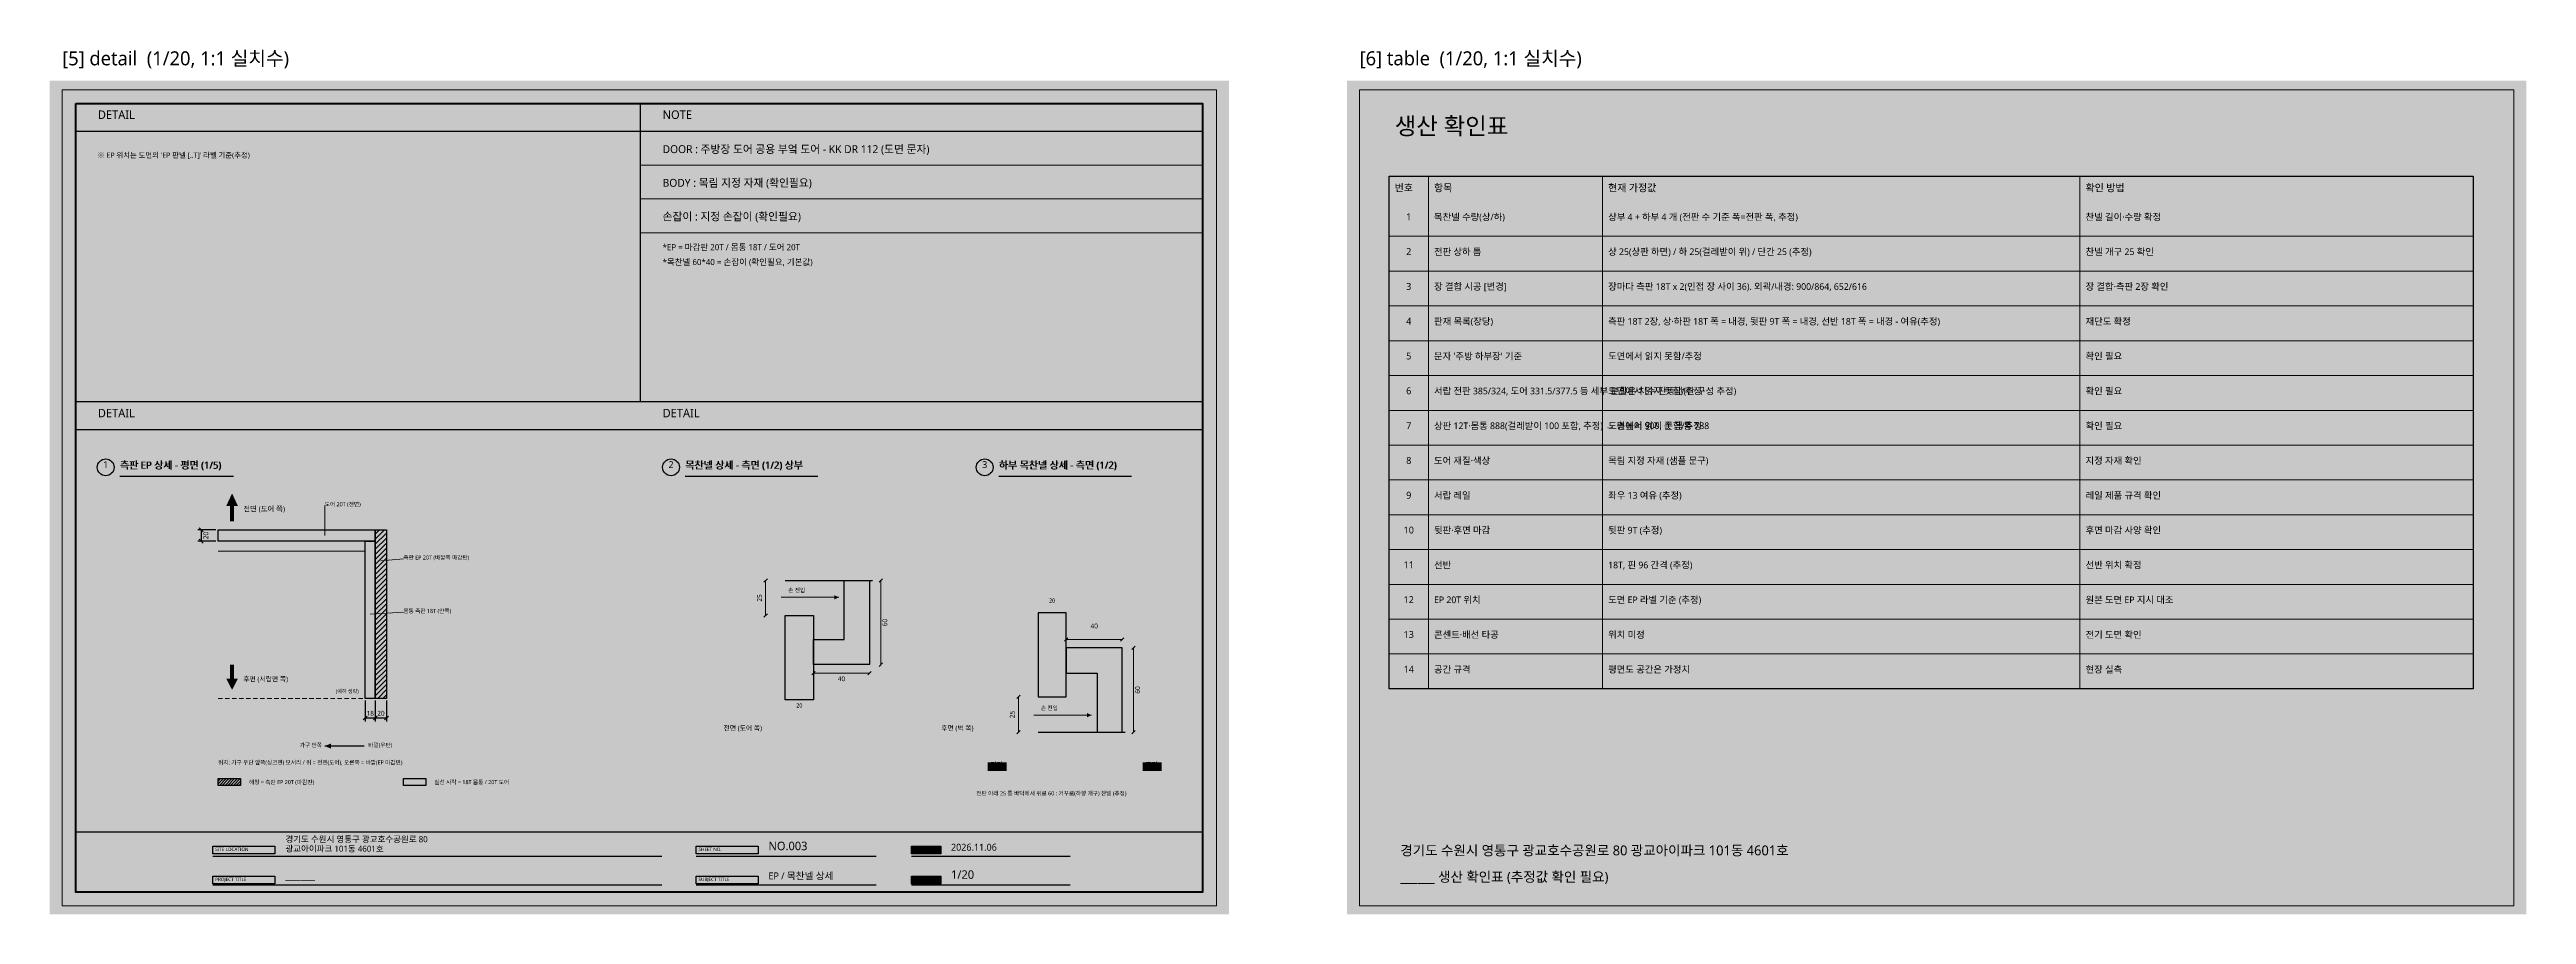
# Model space of a CAD drawing. Header units: millimetres. Extents: x 0 to 56910, y 0 to 7704.
# Drawn here: x 39270 to 56910, y 0 to 6163 of the extents above; entities that cross this region are included whole.
import ezdxf
from ezdxf.enums import TextEntityAlignment as Align

# ---------------------------------------------------------------- set-up
doc = ezdxf.new("R2010")
doc.units = ezdxf.units.MM
doc.header["$LTSCALE"] = 25
doc.layers.add('BG', color=7, linetype='Continuous', lineweight=0)
for name, color, linetype, lineweight, true_color in [('DIM', 7, 'Continuous', 13, 0x969696), ('FRAME', 7, 'Continuous', 100, 0x000000), ('NOTE_BLUE', 7, 'Continuous', 9, 0x0000ff), ('NOTE_RED', 7, 'Continuous', 25, 0xde0038), ('OUTLINE', 7, 'Continuous', 25, 0x000000), ('TEXT', 7, 'Continuous', 13, 0x000000), ('THIN', 7, 'Continuous', 5, 0x6e6e6e)]:
    doc.layers.add(name, color=color, linetype=linetype, lineweight=lineweight, true_color=true_color)
doc.layers.add('SHEET_FRAME_INFO', color=8, linetype='Continuous')
doc.styles.add('MALGUN', font='malgun.ttf')
doc.dimstyles.new('KAB', dxfattribs={"dimscale": 25, "dimtxt": 1.73, "dimasz": 0, "dimexe": 1.2, "dimexo": 0.8, "dimgap": 0.8, "dimtad": 1, "dimdec": 0, "dimtxsty": 'MALGUN', "dimtsz": 0.7, "dimcen": 2.5, "dimclrd": 256, "dimclre": 256, "dimclrt": 256, "dimazin": 3, "dimtfac": 1, "dimtmove": 0, "dimatfit": 3})

# ---------------------------------------------------------------- blocks, each defined once
blk = doc.blocks.new('FRAME_SHEET5')
at = {"layer": 'FRAME', "true_color": 0x555555}
h = blk.add_hatch(color=7, dxfattribs=at)
h.dxf.hatch_style = 1
h.paths.add_polyline_path([(1164, 486), (1604, 486), (1604, 432), (1164, 432)])
h = blk.add_hatch(color=7, dxfattribs=at)
h.dxf.hatch_style = 1
h.paths.add_polyline_path([(4606, 486), (5046, 486), (5046, 432), (4606, 432)])
h = blk.add_hatch(color=7, dxfattribs=at)
h.dxf.hatch_style = 1
h.paths.add_polyline_path([(6138, 486), (6348, 486), (6348, 432), (6138, 432)])
h = blk.add_hatch(color=7, dxfattribs=at)
h.dxf.hatch_style = 1
h.paths.add_polyline_path([(1164, 272), (1604, 272), (1604, 218), (1164, 218)])
h = blk.add_hatch(color=7, dxfattribs=at)
h.dxf.hatch_style = 1
h.paths.add_polyline_path([(4606, 272), (5046, 272), (5046, 218), (4606, 218)])
h = blk.add_hatch(color=7, dxfattribs=at)
h.dxf.hatch_style = 1
h.paths.add_polyline_path([(6138, 272), (6348, 272), (6348, 218), (6138, 218)])
at = {"layer": 'FRAME', "lineweight": 25, "true_color": 0x000000}
for p, q in [((4206, 5768), (4206, 3654)), ((188, 5580), (8212, 5580)), ((188, 3654), (8212, 3654)), ((188, 3456), (8212, 3456)), ((188, 590), (8212, 590))]:
    blk.add_line(p, q, dxfattribs=at)
at = {"layer": 'FRAME', "lineweight": 13, "true_color": 0x000000}
for p, q in [((4206, 5338), (8212, 5338)), ((4206, 5098), (8212, 5098)), ((4206, 4856), (8212, 4856))]:
    blk.add_line(p, q, dxfattribs=at)
blk.add_lwpolyline([(90, 5876), (8310, 5876), (8310, 62), (90, 62)], close=True, dxfattribs=at)
at = {"layer": 'FRAME', "lineweight": 100, "true_color": 0x000000}
blk.add_lwpolyline([(188, 5778), (8212, 5778), (8212, 160), (188, 160)], close=True, dxfattribs=at)
at = {"layer": 'OUTLINE', "lineweight": 25, "true_color": 0x000000}
for p, q in [((1164, 416), (4360, 416)), ((4606, 416), (5886, 416)), ((6138, 416), (7268, 416)), ((1164, 212), (4360, 212)), ((4606, 212), (5886, 212)), ((6138, 212), (7268, 212))]:
    blk.add_line(p, q, dxfattribs=at)
for points in [[(1164, 486), (1604, 486), (1604, 432), (1164, 432)], [(4606, 486), (5046, 486), (5046, 432), (4606, 432)], [(6138, 486), (6348, 486), (6348, 432), (6138, 432)], [(1164, 272), (1604, 272), (1604, 218), (1164, 218)], [(4606, 272), (5046, 272), (5046, 218), (4606, 218)], [(6138, 272), (6348, 272), (6348, 218), (6138, 218)]]:
    blk.add_lwpolyline(points, close=True, dxfattribs=at)
at = {"layer": 'TEXT', "true_color": 0x000000, "style": 'MALGUN'}
for s, height, p in [('DETAIL', 60.5, (344, 5650)), ('NOTE', 60.5, (4366, 5650)), ('DETAIL', 60.5, (344, 3524)), ('DETAIL', 60.5, (4366, 3524)), ('경기도 수원시 영통구 광교호수공원로 80', 43.2, (1680, 502)), ('광교아이파크 101동 4601호', 43.2, (1680, 434)), ('NO.003', 60.5, (5120, 440)), ('2026.11.06', 49, (6420, 440)), ('______', 60.5, (1680, 236)), ('EP / 목찬넬 상세', 48.96, (5120, 236)), ('1/20', 60.5, (6420, 236))]:
    blk.add_text(s, height=height, dxfattribs=at).set_placement(p, align=Align.BOTTOM_LEFT)
at = {"layer": 'TEXT', "true_color": 0xffffff, "style": 'MALGUN'}
for s, height, p in [('SITE LOCATION', 24.48, (1180, 445)), ('SHEET NO.', 24.5, (4622, 445)), ('DATE', 24.5, (6154, 445)), ('PROJECT TITLE', 24.48, (1180, 231)), ('SUBJECT TITLE', 24.48, (4622, 231)), ('SCALE', 24.5, (6154, 231))]:
    blk.add_text(s, height=height, dxfattribs=at).set_placement(p, align=Align.BOTTOM_LEFT)
blk = doc.blocks.new('NOTE_S5')
at = {"layer": 'NOTE_BLUE', "true_color": 0x0000ff, "style": 'MALGUN'}
blk.add_text('*EP = 마감판 20T / 몸통 18T / 도어 20T', height=43.2, dxfattribs=at).set_placement((4366, 4720), align=Align.BOTTOM_LEFT)
at = {"layer": 'NOTE_RED', "true_color": 0xde0038, "style": 'MALGUN'}
for s, height, p in [("※ EP 위치는 도면의 'EP 판넬 [..T]' 라벨 기준(추정)", 37.44, (340, 5380)), ('손잡이 : 지정 손잡이 (확인필요)', 56.16, (4366, 4928)), ('*목찬넬 60*40 = 손잡이 (확인필요, 기본값)', 43.2, (4366, 4614))]:
    blk.add_text(s, height=height, dxfattribs=at).set_placement(p, align=Align.BOTTOM_LEFT)
at = {"layer": 'TEXT', "true_color": 0x000000, "style": 'MALGUN'}
for s, p in [('DOOR : 주방장 도어 공용 부엌 도어 - KK DR 112 (도면 문자)', (4366, 5408)), ('BODY : 목림 지정 자재 (확인필요)', (4366, 5168))]:
    blk.add_text(s, height=56.16, dxfattribs=at).set_placement(p, align=Align.BOTTOM_LEFT)
blk = doc.blocks.new('DETAIL_CHANNEL_S5')
at = {"layer": 'OUTLINE', "true_color": 0x0000ff}
h = blk.add_hatch(color=7, dxfattribs=at)
h.dxf.hatch_style = 1
h.paths.add_polyline_path([(5620, 2260), (5588, 2276), (5588, 2244)])
at = {"layer": 'OUTLINE', "true_color": 0xe1e1e1}
h = blk.add_hatch(color=7, dxfattribs=at)
h.dxf.hatch_style = 1
h.paths.add_polyline_path([(4780, 1343.2), (5117.5625, 1343.2), (5117.5625, 1283.2), (4780, 1283.2)])
h = blk.add_hatch(color=7, dxfattribs=at)
h.dxf.hatch_style = 1
h.paths.add_polyline_path([(6330.4375, 1343.2), (6620, 1343.2), (6620, 1283.2), (6330.4375, 1283.2)])
at = {"layer": 'FRAME', "lineweight": 25, "true_color": 0x000000}
blk.add_line((4526, 3124), (5470.4375, 3124), dxfattribs=at)
at = {"layer": 'NOTE_BLUE', "lineweight": 9, "true_color": 0x0000ff}
for p, q in [((5088, 2368), (5112, 2392)), ((5100, 2380), (5100, 2130)), ((5908, 2368), (5932, 2392)), ((5920, 2380), (5920, 1780)), ((5088, 2118), (5112, 2142)), ((5210, 2260), (5620, 2260)), ((5908, 1768), (5932, 1792)), ((5428, 1708), (5452, 1732)), ((5440, 1720), (5840, 1720)), ((5828, 1708), (5852, 1732))]:
    blk.add_line(p, q, dxfattribs=at)
at = {"layer": 'OUTLINE', "lineweight": 25, "true_color": 0x000000}
blk.add_line((5240, 2380), (5860, 2380), dxfattribs=at)
for points in [[(5660, 2380), (5840, 2380), (5840, 1780), (5440, 1780), (5440, 1960), (5660, 1960)], [(5240, 2130), (5440, 2130), (5440, 1530), (5240, 1530)]]:
    blk.add_lwpolyline(points, close=True, dxfattribs=at)
blk.add_circle((4426, 3186), 60, dxfattribs=at)
at = {"layer": 'NOTE_BLUE', "true_color": 0x0000ff, "style": 'MALGUN'}
blk.add_text('손 진입', height=28.8, dxfattribs=at).set_placement((5260, 2288), align=Align.BOTTOM_LEFT)
for s, p in [('25', (5084, 2255)), ('60', (5976, 2080))]:
    blk.add_text(s, height=34.56, rotation=90, dxfattribs=at).set_placement(p, align=Align.BOTTOM_CENTER)
for s, height, p in [('40', 34.56, (5640, 1652)), ('20', 28.8, (5340, 1466))]:
    blk.add_text(s, height=height, dxfattribs=at).set_placement(p, align=Align.BOTTOM_CENTER)
at = {"layer": 'TEXT', "true_color": 0x000000, "style": 'MALGUN'}
blk.add_text('2', height=48.96, dxfattribs=at).set_placement((4426, 3166), align=Align.BOTTOM_CENTER)
for s, height, p in [('목찬넬 상세 - 측면 (1/2) 상부', 51.84, (4526, 3160)), ('목찬넬 상세 - 측면 (1/2) 상부', 51.84, (4530, 3160)), ('전면 (도어 쪽)', 34.56, (4800, 1300)), ('후면 (벽 쪽)', 34.56, (6350.4375, 1300))]:
    blk.add_text(s, height=height, dxfattribs=at).set_placement(p, align=Align.BOTTOM_LEFT)
blk = doc.blocks.new('DETAIL_CHANNEL_BOTTOM_S5')
at = {"layer": 'OUTLINE', "true_color": 0x0000ff}
h = blk.add_hatch(color=7, dxfattribs=at)
h.dxf.hatch_style = 1
h.paths.add_polyline_path([(7420, 1420), (7388, 1436), (7388, 1404)])
at = {"layer": 'OUTLINE', "true_color": 0xe1e1e1}
h = blk.add_hatch(color=7, dxfattribs=at)
h.dxf.hatch_style = 1
h.paths.add_polyline_path([(6680, 1083.2), (6816, 1083.2), (6816, 1023.2), (6680, 1023.2)])
h = blk.add_hatch(color=7, dxfattribs=at)
h.dxf.hatch_style = 1
h.paths.add_polyline_path([(7784, 1083.2), (7920, 1083.2), (7920, 1023.2), (7784, 1023.2)])
at = {"layer": 'FRAME', "lineweight": 25, "true_color": 0x000000}
blk.add_line((6760, 3124), (7704.4, 3124), dxfattribs=at)
at = {"layer": 'NOTE_BLUE', "lineweight": 9, "true_color": 0x0000ff}
for p, q in [((7228, 1948), (7252, 1972)), ((7240, 1960), (7640, 1960)), ((7628, 1948), (7652, 1972)), ((7708, 1888), (7732, 1912)), ((7720, 1300), (7720, 1900)), ((6888, 1538), (6912, 1562)), ((6900, 1300), (6900, 1550)), ((7010, 1420), (7420, 1420)), ((6888, 1288), (6912, 1312)), ((7708, 1288), (7732, 1312))]:
    blk.add_line(p, q, dxfattribs=at)
at = {"layer": 'OUTLINE', "lineweight": 25, "true_color": 0x000000}
blk.add_line((7040, 1300), (7660, 1300), dxfattribs=at)
for points in [[(7040, 1550), (7240, 1550), (7240, 2150), (7040, 2150)], [(7460, 1300), (7640, 1300), (7640, 1900), (7240, 1900), (7240, 1720), (7460, 1720)]]:
    blk.add_lwpolyline(points, close=True, dxfattribs=at)
blk.add_circle((6660, 3186), 60, dxfattribs=at)
at = {"layer": 'NOTE_BLUE', "true_color": 0x0000ff, "style": 'MALGUN'}
for s, height, p in [('20', 28.8, (7140, 2214)), ('40', 34.56, (7440, 2028))]:
    blk.add_text(s, height=height, dxfattribs=at).set_placement(p, align=Align.BOTTOM_CENTER)
for s, p in [('60', (7776, 1600)), ('25', (6884, 1425))]:
    blk.add_text(s, height=34.56, rotation=90, dxfattribs=at).set_placement(p, align=Align.BOTTOM_CENTER)
for s, p in [('손 진입', (7060, 1448)), ('전판 아래 25 틈 바닥에서 위로 60 : 거꾸로(하향 개구) 찬넬 (추정)', (6600, 840))]:
    blk.add_text(s, height=28.8, dxfattribs=at).set_placement(p, align=Align.BOTTOM_LEFT)
at = {"layer": 'TEXT', "true_color": 0x000000, "style": 'MALGUN'}
blk.add_text('3', height=49, dxfattribs=at).set_placement((6660, 3166), align=Align.BOTTOM_CENTER)
for s, height, p in [('하부 목찬넬 상세 - 측면 (1/2)', 51.84, (6760, 3160)), ('하부 목찬넬 상세 - 측면 (1/2)', 51.84, (6764, 3160)), ('전면', 34.56, (6700, 1040)), ('후면', 34.56, (7804, 1040))]:
    blk.add_text(s, height=height, dxfattribs=at).set_placement(p, align=Align.BOTTOM_LEFT)
blk = doc.blocks.new('FRAME_SHEET6')
at = {"layer": 'FRAME', "true_color": 0x555555}
h = blk.add_hatch(color=7, dxfattribs=at)
h.dxf.hatch_style = 1
h.paths.add_polyline_path([(300, 5260), (8020, 5260), (8020, 5080), (300, 5080)])
at = {"layer": 'FRAME', "lineweight": 13, "true_color": 0x000000}
for p, q in [((580, 5260), (580, 1608)), ((1820, 5260), (1820, 1608)), ((5220, 5260), (5220, 1608)), ((300, 4832), (8020, 4832)), ((300, 4584), (8020, 4584)), ((300, 4336), (8020, 4336)), ((300, 4088), (8020, 4088)), ((300, 3840), (8020, 3840)), ((300, 3592), (8020, 3592)), ((300, 3344), (8020, 3344)), ((300, 3096), (8020, 3096)), ((300, 2848), (8020, 2848)), ((300, 2600), (8020, 2600)), ((300, 2352), (8020, 2352)), ((300, 2104), (8020, 2104)), ((300, 1856), (8020, 1856))]:
    blk.add_line(p, q, dxfattribs=at)
blk.add_lwpolyline([(90, 5876), (8310, 5876), (8310, 62), (90, 62)], close=True, dxfattribs=at)
at = {"layer": 'FRAME', "lineweight": 25, "true_color": 0x000000}
blk.add_lwpolyline([(300, 5260), (8020, 5260), (8020, 1608), (300, 1608)], close=True, dxfattribs=at)
at = {"layer": 'NOTE_BLUE', "true_color": 0x0000ff, "style": 'MALGUN'}
for s, height, p in [('찬넬 길이·수량 확정', 47.52, (5260, 4932)), ('찬넬 개구 25 확인', 47.52, (5260, 4684)), ('장 결합·측판 2장 확인', 47.52, (5260, 4436)), ('재단도 확정', 47.5, (5260, 4188)), ('확인 필요', 47.5, (5260, 3940)), ('확인 필요', 47.5, (5260, 3692)), ('확인 필요', 47.5, (5260, 3444)), ('지정 자재 확인', 47.5, (5260, 3196)), ('레일 제품 규격 확인', 47.52, (5260, 2948)), ('후면 마감 사양 확인', 47.52, (5260, 2700)), ('선반 위치 확정', 47.5, (5260, 2452)), ('원본 도면 EP 지시 대조', 47.52, (5260, 2204)), ('전기 도면 확인', 47.5, (5260, 1956)), ('현장 실측', 47.5, (5260, 1708))]:
    blk.add_text(s, height=height, dxfattribs=at).set_placement(p, align=Align.BOTTOM_LEFT)
at = {"layer": 'NOTE_RED', "true_color": 0xde0038, "style": 'MALGUN'}
for s, height, p in [('상부 4 + 하부 4 개 (전판 수 기준 폭=전판 폭, 추정)', 47.52, (1860, 4932)), ('상 25(상판 하면) / 하 25(걸레받이 위) / 단간 25 (추정)', 47.52, (1860, 4684)), ('장마다 측판 18T x 2(인접 장 사이 36). 외곽/내경: 900/864, 652/616', 47.52, (1860, 4436)), ('측판 18T 2장, 상·하판 18T 폭 = 내경, 뒷판 9T 폭 = 내경, 선반 18T 폭 = 내경 - 여유(추정)', 47.52, (1860, 4188)), ('도면에서 읽지 못함/추정', 47.52, (1860, 3940)), ('도면에서 읽지 못함/추정', 47.52, (1860, 3692)), ('도면에서 읽지 못함/추정', 47.52, (1860, 3444)), ('목림 지정 자재 (샘플 문구)', 47.52, (1860, 3196)), ('좌우 13 여유 (추정)', 47.52, (1860, 2948)), ('뒷판 9T (추정)', 47.5, (1860, 2700)), ('18T, 핀 96 간격 (추정)', 47.52, (1860, 2452)), ('도면 EP 라벨 기준 (추정)', 47.52, (1860, 2204)), ('위치 미정', 47.5, (1860, 1956)), ('평면도 공간은 가정치', 47.52, (1860, 1708))]:
    blk.add_text(s, height=height, dxfattribs=at).set_placement(p, align=Align.BOTTOM_LEFT)
at = {"layer": 'TEXT', "true_color": 0x000000, "style": 'MALGUN'}
for s, height, p in [('생산 확인표', 122.4, (340, 5520)), ('목찬넬 수량(상/하)', 47.52, (620, 4932)), ('전판 상하 틈', 47.5, (620, 4684)), ('장 결합 시공 [변경]', 47.52, (620, 4436)), ('판재 목록(장당)', 47.5, (620, 4188)), ("문자 '주방 하부장' 기준", 47.52, (620, 3940)), ('서랍 전판 385/324, 도어 331.5/377.5 등 세부 분할은 치수 판독만(칸 구성 추정)', 47.52, (620, 3692)), ('상판 12T·몸통 888(걸레받이 100 포함, 추정) → 총높이 900, 순 몸통 788', 47.52, (620, 3444)), ('도어 재질·색상', 47.5, (620, 3196)), ('서랍 레일', 47.5, (620, 2948)), ('뒷판·후면 마감', 47.5, (620, 2700)), ('선반', 47.5, (620, 2452)), ('EP 20T 위치', 47.5, (620, 2204)), ('콘센트·배선 타공', 47.5, (620, 1956)), ('공간 규격', 47.5, (620, 1708)), ('경기도 수원시 영통구 광교호수공원로 80 광교아이파크 101동 4601호', 70.56, (380, 400)), ('______ 생산 확인표 (추정값 확인 필요)', 70.56, (380, 212))]:
    blk.add_text(s, height=height, dxfattribs=at).set_placement(p, align=Align.BOTTOM_LEFT)
at = {"layer": 'TEXT', "true_color": 0xffffff, "style": 'MALGUN'}
for s, p in [('번호', (340, 5136)), ('항목', (620, 5136)), ('현재 가정값', (1860, 5136)), ('확인 방법', (5260, 5136))]:
    blk.add_text(s, height=51.8, dxfattribs=at).set_placement(p, align=Align.BOTTOM_LEFT)
at = {"layer": 'TEXT', "true_color": 0x000000, "style": 'MALGUN'}
for s, p in [('1', (440, 4932)), ('2', (440, 4684)), ('3', (440, 4436)), ('4', (440, 4188)), ('5', (440, 3940)), ('6', (440, 3692)), ('7', (440, 3444)), ('8', (440, 3196)), ('9', (440, 2948)), ('10', (440, 2700)), ('11', (440, 2452)), ('12', (440, 2204)), ('13', (440, 1956)), ('14', (440, 1708))]:
    blk.add_text(s, height=49, dxfattribs=at).set_placement(p, align=Align.BOTTOM_CENTER)
blk = doc.blocks.new('DETAIL_EP_S5')
at = {"layer": 'OUTLINE', "true_color": 0x000000}
h = blk.add_hatch(color=7, dxfattribs=at)
h.dxf.hatch_style = 1
h.paths.add_polyline_path([(1314, 2800), (1314, 2910), (1342, 2910), (1300, 3000), (1258, 2910), (1286, 2910), (1286, 2800)])
at = {"layer": 'OUTLINE', "true_color": 0xe1e1e1}
h = blk.add_hatch(color=7, dxfattribs=at)
h.dxf.hatch_style = 1
h.paths.add_polyline_path([(1360, 2906.8), (1722.4, 2906.8), (1722.4, 2841.8), (1360, 2841.8)])
at = {"layer": 'OUTLINE', "true_color": 0x000000}
h = blk.add_hatch(color=7, dxfattribs=at)
h.dxf.hatch_style = 1
h.paths.add_polyline_path([(1286, 1780), (1286, 1681), (1258, 1681), (1300, 1600), (1342, 1681), (1314, 1681), (1314, 1780)])
at = {"layer": 'OUTLINE', "true_color": 0xe1e1e1}
h = blk.add_hatch(color=7, dxfattribs=at)
h.dxf.hatch_style = 1
h.paths.add_polyline_path([(1360, 1693.2), (1745.6, 1693.2), (1745.6, 1633.2), (1360, 1633.2)])
at = {"layer": 'OUTLINE', "true_color": 0x000000}
h = blk.add_hatch(color=7, dxfattribs=at)
h.dxf.hatch_style = 1
h.paths.add_polyline_path([(1960, 1200), (2004, 1218), (2004, 1182)])
at = {"layer": 'THIN', "lineweight": 5, "true_color": 0xa5a5a5}
h = blk.add_hatch(dxfattribs=at)
h.set_pattern_fill('ANSI31', scale=8.0176)
h.paths.add_polyline_path([(2320, 2740), (2400, 2740), (2400, 1540), (2320, 1540)])
h = blk.add_hatch(dxfattribs=at)
h.set_pattern_fill('ANSI31', scale=4.4542)
h.paths.add_polyline_path([(1200, 968), (1360, 968), (1360, 920), (1200, 920)])
at = {"layer": 'FRAME', "lineweight": 25, "true_color": 0x000000}
blk.add_line((500, 3124), (1309, 3124), dxfattribs=at)
at = {"layer": 'NOTE_BLUE', "lineweight": 9, "true_color": 0x0000ff}
for p, q in [((1960, 2914), (1960, 2700)), ((2520, 2534), (2360, 2520)), ((2520, 2154), (2284, 2140))]:
    blk.add_line(p, q, dxfattribs=at)
at = {"layer": 'OUTLINE', "lineweight": 25, "true_color": 0x000000}
blk.add_line((2240, 1200), (1960, 1200), dxfattribs=at)
for points in [[(1200, 2740), (2320, 2740), (2320, 2660), (1200, 2660)], [(2248, 2660), (2320, 2660), (2320, 1540), (2248, 1540)], [(2320, 2740), (2400, 2740), (2400, 1540), (2320, 1540)], [(1200, 968), (1360, 968), (1360, 920), (1200, 920)], [(2520, 968), (2680, 968), (2680, 920), (2520, 920)]]:
    blk.add_lwpolyline(points, close=True, dxfattribs=at)
blk.add_circle((400, 3186), 60, dxfattribs=at)
at = {"layer": 'THIN', "lineweight": 5, "true_color": 0x6e6e6e}
for p, q in [((1200, 2588), (2248, 2588)), ((1200, 1540), (1232, 1540)), ((1250, 1540), (1282, 1540)), ((1300, 1540), (1332, 1540)), ((1350, 1540), (1382, 1540)), ((1400, 1540), (1432, 1540)), ((1450, 1540), (1482, 1540)), ((1500, 1540), (1532, 1540)), ((1550, 1540), (1582, 1540)), ((1600, 1540), (1632, 1540)), ((1650, 1540), (1682, 1540)), ((1700, 1540), (1732, 1540)), ((1750, 1540), (1782, 1540)), ((1800, 1540), (1832, 1540)), ((1850, 1540), (1882, 1540)), ((1900, 1540), (1932, 1540)), ((1950, 1540), (1982, 1540)), ((2000, 1540), (2032, 1540)), ((2050, 1540), (2082, 1540)), ((2100, 1540), (2132, 1540)), ((2150, 1540), (2182, 1540)), ((2200, 1540), (2232, 1540)), ((2250, 1540), (2282, 1540)), ((2300, 1540), (2332, 1540)), ((2350, 1540), (2382, 1540))]:
    blk.add_line(p, q, dxfattribs=at)
at = {"layer": 'NOTE_BLUE', "true_color": 0x0000ff, "style": 'MALGUN'}
for s, p in [('도어 20T (전면)', (1960, 2900)), ('측판 EP 20T (바깥쪽 마감판)', (2520, 2520)), ('몸통 측판 18T (안쪽)', (2520, 2140))]:
    blk.add_text(s, height=28.8, dxfattribs=at).set_placement(p, align=Align.BOTTOM_LEFT)
at = {"layer": 'TEXT', "true_color": 0x000000, "style": 'MALGUN'}
blk.add_text('1', height=49, dxfattribs=at).set_placement((400, 3166), align=Align.BOTTOM_CENTER)
for s, height, p in [('측판 EP 상세 - 평면 (1/5)', 51.84, (500, 3160)), ('측판 EP 상세 - 평면 (1/5)', 51.84, (504, 3160)), ('전면 (도어 쪽)', 37.44, (1380, 2860)), ('후면 (서랍면 쪽)', 34.56, (1380, 1650)), ('위치: 가구 우단 앞쪽(싱크면) 모서리 / 위 = 전면(도어), 오른쪽 = 바깥(EP 마감면)', 28.8, (1200, 1060)), ('바깥(우단)', 28.8, (2270, 1184)), ('해칭 = 측판 EP 20T (마감판)', 28.8, (1420, 920)), ('실선 사각 = 18T 몸통 / 20T 도어', 28.8, (2740, 920))]:
    blk.add_text(s, height=height, dxfattribs=at).set_placement(p, align=Align.BOTTOM_LEFT)
at = {"layer": 'TEXT', "true_color": 0x5a5a5a, "style": 'MALGUN'}
blk.add_text('(이하 생략)', height=25.92, dxfattribs=at).set_placement((2120, 1570), align=Align.BOTTOM_CENTER)
at = {"layer": 'TEXT', "true_color": 0x000000, "style": 'MALGUN'}
blk.add_text('가구 안쪽', height=28.8, dxfattribs=at).set_placement((1940, 1184), align=Align.BOTTOM_RIGHT)
at = {"layer": 'DIM', "lineweight": 13, "true_color": 0x5a5a5a}
blk.add_linear_dim(base=(1080, 2740), p1=(1200, 2740), p2=(1200, 2660), angle=90, text='20', dimstyle='KAB', override={"dimscale": 20, "dimtxt": 1.728, "dimtsz": 0.7}, dxfattribs=at).render()
for base, p1, p2, text in [((2248, 1400), (2248, 1540), (2320, 1540), '18'), ((2320, 1400), (2320, 1540), (2400, 1540), '20')]:
    blk.add_linear_dim(base=base, p1=p1, p2=p2, text=text, dimstyle='KAB', override={"dimscale": 20, "dimtxt": 1.728, "dimtsz": 0.7}, dxfattribs=at).render()

msp = doc.modelspace()

# ---------------------------------------------------------------- hatches: boundary and pattern name
at = {"layer": 'BG', "true_color": 0xffffff}
h = msp.add_hatch(color=7, dxfattribs=at)
h.dxf.hatch_style = 1
h.paths.add_polyline_path([(39270, 0), (47670, 0), (47670, 5940), (39270, 5940)])
h = msp.add_hatch(color=7, dxfattribs=at)
h.dxf.hatch_style = 1
h.paths.add_polyline_path([(48510, 0), (56910, 0), (56910, 5940), (48510, 5940)])

# ---------------------------------------------------------------- block references
for name, p in [('FRAME_SHEET5', (39270, 0)), ('FRAME_SHEET6', (48510, 0)), ('NOTE_S5', (39270, 0)), ('DETAIL_EP_S5', (39270, 0)), ('DETAIL_CHANNEL_S5', (39270, 0)), ('DETAIL_CHANNEL_BOTTOM_S5', (39270, 0))]:
    msp.add_blockref(name, p)

# ---------------------------------------------------------------- texts
at = {"layer": 'SHEET_FRAME_INFO', "style": 'MALGUN'}
for s, p in [('[5] detail  (1/20, 1:1 실치수)', (39360, 6020)), ('[6] table  (1/20, 1:1 실치수)', (48600, 6020))]:
    msp.add_text(s, height=100, dxfattribs=at).set_placement(p, align=Align.BOTTOM_LEFT)

doc.saveas('drawing.dxf')
